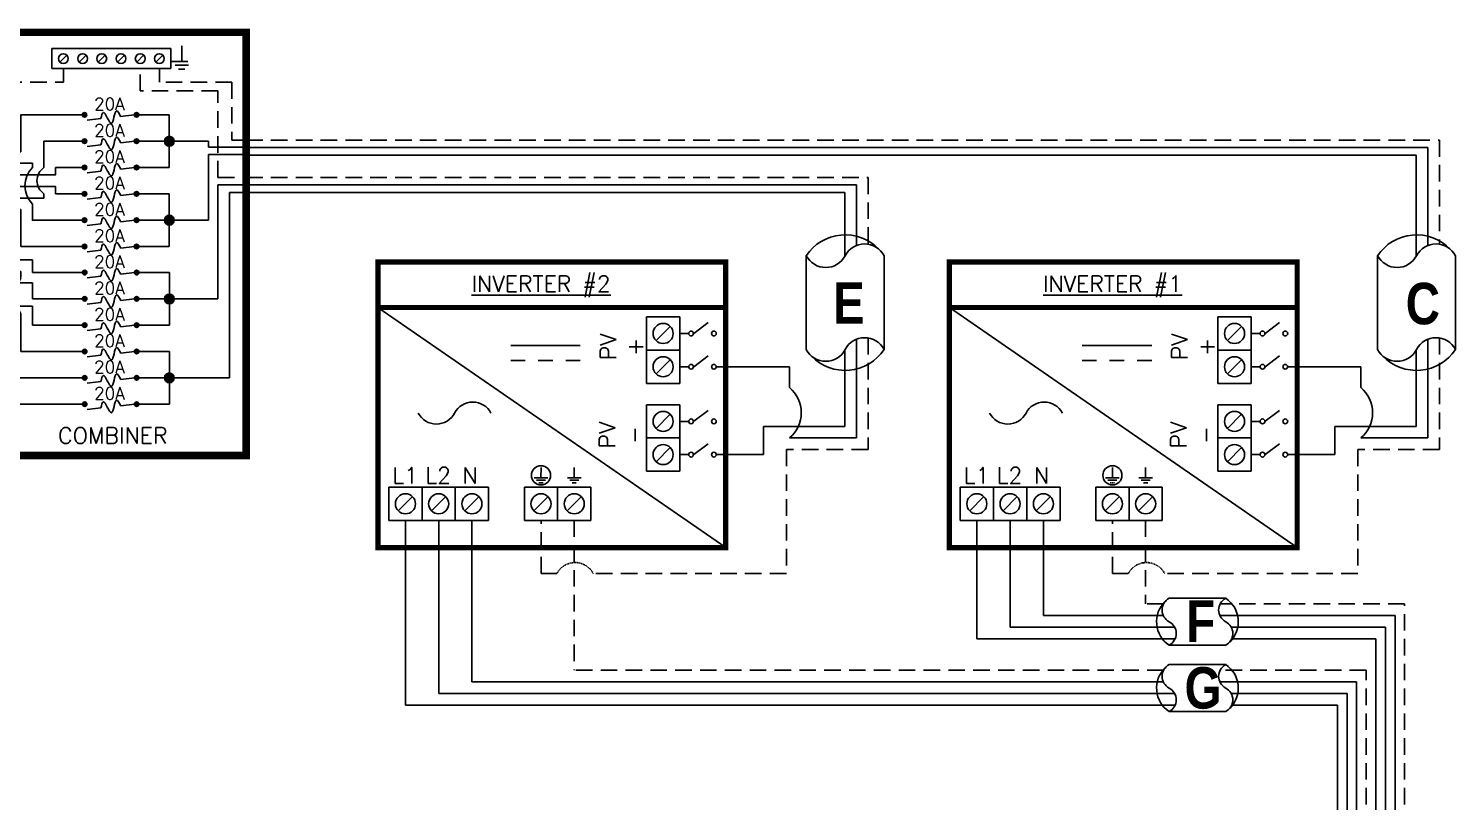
# Model space of a CAD drawing. Header units: feet. Extents: x 17803 to 18584, y 14556 to 15111.
# Drawn here: x 18260.7 to 18583.9, y 14925.9 to 15100.9 of the extents above; entities that cross this region are included whole.
import ezdxf

# ---------------------------------------------------------------- set-up
doc = ezdxf.new("R2010")
doc.units = ezdxf.units.FT
doc.header["$MEASUREMENT"] = 0
doc.linetypes.add('HIDDEN', pattern=[0.375, 0.25, -0.125])
doc.styles.add('ONE LINE TXT', font='techb___.ttf')
doc.styles.get("Standard").update_dxf_attribs({"font": 'simplex.shx'})

# ---------------------------------------------------------------- blocks, each defined once
blk = doc.blocks.new('6stringCombiner')
at = {"linetype": 'Continuous'}
h = blk.add_hatch(color=7, dxfattribs=at)
h.dxf.hatch_style = 1
edge = h.paths.add_edge_path()
edge.add_arc((20.51, 77.12), 0.513, 0, 360)
h = blk.add_hatch(color=7, dxfattribs=at)
h.dxf.hatch_style = 1
edge = h.paths.add_edge_path()
edge.add_arc((32.29, 77.12), 0.513, 0, 360)
h = blk.add_hatch(color=7, dxfattribs=at)
h.dxf.hatch_style = 1
edge = h.paths.add_edge_path()
edge.add_arc((20.51, 71.16), 0.513, 0, 360)
h = blk.add_hatch(color=7, dxfattribs=at)
h.dxf.hatch_style = 1
edge = h.paths.add_edge_path()
edge.add_arc((32.29, 71.16), 0.513, 0, 360)
h = blk.add_hatch(color=254, dxfattribs=at)
h.dxf.hatch_style = 1
edge = h.paths.add_edge_path()
edge.add_arc((39.7, 71.16), 1.11, 0, 360)
h = blk.add_hatch(color=7, dxfattribs=at)
h.dxf.hatch_style = 1
edge = h.paths.add_edge_path()
edge.add_arc((20.51, 65.2), 0.513, 0, 360)
h = blk.add_hatch(color=7, dxfattribs=at)
h.dxf.hatch_style = 1
edge = h.paths.add_edge_path()
edge.add_arc((32.29, 65.2), 0.513, 0, 360)
h = blk.add_hatch(color=253, dxfattribs=at)
h.dxf.hatch_style = 1
edge = h.paths.add_edge_path()
edge.add_arc((20.51, 59.24), 0.513, 0, 360)
h = blk.add_hatch(color=253, dxfattribs=at)
h.dxf.hatch_style = 1
edge = h.paths.add_edge_path()
edge.add_arc((32.29, 59.24), 0.513, 0, 360)
h = blk.add_hatch(color=253, dxfattribs=at)
h.dxf.hatch_style = 1
edge = h.paths.add_edge_path()
edge.add_arc((20.51, 53.28), 0.513, 0, 360)
h = blk.add_hatch(color=253, dxfattribs=at)
h.dxf.hatch_style = 1
edge = h.paths.add_edge_path()
edge.add_arc((32.29, 53.28), 0.513, 0, 360)
h = blk.add_hatch(color=254, dxfattribs=at)
h.dxf.hatch_style = 1
edge = h.paths.add_edge_path()
edge.add_arc((39.7, 53.28), 1.11, 0, 360)
h = blk.add_hatch(color=253, dxfattribs=at)
h.dxf.hatch_style = 1
edge = h.paths.add_edge_path()
edge.add_arc((20.51, 47.32), 0.513, 0, 360)
h = blk.add_hatch(color=253, dxfattribs=at)
h.dxf.hatch_style = 1
edge = h.paths.add_edge_path()
edge.add_arc((32.29, 47.32), 0.513, 0, 360)
h = blk.add_hatch(color=7, dxfattribs=at)
h.dxf.hatch_style = 1
edge = h.paths.add_edge_path()
edge.add_arc((20.53, 41.41), 0.513, 0, 360)
h = blk.add_hatch(color=7, dxfattribs=at)
h.dxf.hatch_style = 1
edge = h.paths.add_edge_path()
edge.add_arc((32.3, 41.41), 0.513, 0, 360)
h = blk.add_hatch(color=7, dxfattribs=at)
h.dxf.hatch_style = 1
edge = h.paths.add_edge_path()
edge.add_arc((20.53, 35.45), 0.513, 0, 360)
h = blk.add_hatch(color=7, dxfattribs=at)
h.dxf.hatch_style = 1
edge = h.paths.add_edge_path()
edge.add_arc((32.3, 35.45), 0.513, 0, 360)
h = blk.add_hatch(color=254, dxfattribs=at)
h.dxf.hatch_style = 1
edge = h.paths.add_edge_path()
edge.add_arc((39.71, 35.45), 1.11, 0, 360)
h = blk.add_hatch(color=7, dxfattribs=at)
h.dxf.hatch_style = 1
edge = h.paths.add_edge_path()
edge.add_arc((20.53, 29.49), 0.513, 0, 360)
h = blk.add_hatch(color=7, dxfattribs=at)
h.dxf.hatch_style = 1
edge = h.paths.add_edge_path()
edge.add_arc((32.3, 29.49), 0.513, 0, 360)
h = blk.add_hatch(color=253, dxfattribs=at)
h.dxf.hatch_style = 1
edge = h.paths.add_edge_path()
edge.add_arc((20.53, 23.53), 0.513, 0, 360)
h = blk.add_hatch(color=253, dxfattribs=at)
h.dxf.hatch_style = 1
edge = h.paths.add_edge_path()
edge.add_arc((32.3, 23.53), 0.513, 0, 360)
h = blk.add_hatch(color=253, dxfattribs=at)
h.dxf.hatch_style = 1
edge = h.paths.add_edge_path()
edge.add_arc((20.53, 17.57), 0.513, 0, 360)
h = blk.add_hatch(color=253, dxfattribs=at)
h.dxf.hatch_style = 1
edge = h.paths.add_edge_path()
edge.add_arc((32.3, 17.57), 0.513, 0, 360)
h = blk.add_hatch(color=254, dxfattribs=at)
h.dxf.hatch_style = 1
edge = h.paths.add_edge_path()
edge.add_arc((39.71, 17.57), 1.11, 0, 360)
h = blk.add_hatch(color=253, dxfattribs=at)
h.dxf.hatch_style = 1
edge = h.paths.add_edge_path()
edge.add_arc((20.53, 11.61), 0.513, 0, 360)
h = blk.add_hatch(color=253, dxfattribs=at)
h.dxf.hatch_style = 1
edge = h.paths.add_edge_path()
edge.add_arc((32.3, 11.61), 0.513, 0, 360)
at = {"color": 1, "linetype": 'Continuous'}
for p, q in [((13.11, 87.6), (13.11, 92.14)), ((13.11, 92.14), (40.06, 92.14)), ((40.06, 92.14), (40.06, 87.6)), ((40.06, 87.6), (13.11, 87.6)), ((21.09, 75.94), (24.21, 76.29)), ((28.68, 76.78), (31.78, 77.12)), ((28.69, 70.82), (31.79, 71.16)), ((21.1, 69.97), (24.22, 70.33)), ((28.69, 64.86), (31.79, 65.2)), ((21.1, 64.01), (24.22, 64.37)), ((21.1, 58.05), (24.22, 58.4)), ((28.69, 58.9), (31.79, 59.24)), ((21.1, 52.09), (24.22, 52.44)), ((28.69, 52.94), (31.79, 53.28)), ((21.1, 46.13), (24.22, 46.48)), ((28.69, 46.97), (31.79, 47.32)), ((21.1, 40.23), (24.22, 40.58)), ((28.69, 41.07), (31.79, 41.41)), ((21.1, 34.26), (24.22, 34.62)), ((28.69, 35.11), (31.79, 35.45)), ((28.69, 29.15), (31.79, 29.49)), ((21.1, 28.3), (24.22, 28.66)), ((21.1, 22.34), (24.22, 22.69)), ((28.69, 23.19), (31.79, 23.53)), ((21.1, 16.38), (24.22, 16.73)), ((28.69, 17.22), (31.79, 17.57)), ((21.1, 10.42), (24.22, 10.77)), ((28.69, 11.26), (31.79, 11.61))]:
    blk.add_line(p, q, dxfattribs=at)
at = {"color": 4, "linetype": 'Continuous'}
for p, q in [((16.49, 90.65), (14.92, 89.08)), ((20.84, 90.65), (19.27, 89.08)), ((25.19, 90.65), (23.62, 89.08)), ((29.54, 90.65), (27.97, 89.08)), ((33.89, 90.65), (32.32, 89.08)), ((38.25, 90.65), (36.67, 89.08))]:
    blk.add_line(p, q, dxfattribs=at)
at = {"color": 92, "linetype": 'HIDDEN', "ltscale": 15}
for p, q in [((15.71, 84.52), (15.71, 87.6)), ((33.11, 82.53), (33.11, 87.6)), ((37.46, 84.52), (37.46, 87.6)), ((2.56, 71.4), (2.56, 84.52)), ((2.56, 84.52), (15.71, 84.52)), ((53.89, 84.52), (37.46, 84.52)), ((53.89, 84.52), (53.89, 71.4)), ((50.72, 82.54), (33.11, 82.53)), ((50.72, 62.94), (50.72, 82.54)), ((0, 71.4), (2.56, 71.4)), ((53.89, 71.4), (57.11, 71.4)), ((50.72, 62.94), (57.11, 62.94))]:
    blk.add_line(p, q, dxfattribs=at)
at = {"color": 7, "linetype": 'Continuous'}
for p, q in [((48.55, 71.16), (39.7, 71.16)), ((48.55, 69.79), (48.55, 71.16)), ((0, 68.78), (3.44, 68.78)), ((48.55, 69.79), (57.11, 69.79)), ((0, 63.53), (3.43, 63.53)), ((0, 58.29), (3.44, 58.29)), ((8.71, 41.41), (13.92, 41.41)), ((11.3, 35.45), (13.92, 35.45)), ((50.72, 35.45), (39.71, 35.45))]:
    blk.add_line(p, q, dxfattribs=at)
at = {"color": 253, "linetype": 'Continuous'}
for p, q in [((48.55, 68.18), (48.55, 53.28)), ((48.55, 68.18), (57.11, 68.18)), ((0, 66.15), (3.44, 66.15)), ((0, 60.91), (3.44, 60.91)), ((53.31, 17.57), (53.31, 59.55)), ((53.31, 59.55), (57.11, 59.55)), ((0, 55.67), (3.44, 55.67)), ((6.06, 55.67), (6.06, 47.32)), ((48.55, 53.28), (39.7, 53.28)), ((6.06, 47.32), (13.92, 47.32)), ((0, 41.68), (6.06, 41.68)), ((6.06, 41.68), (6.06, 40.26)), ((0, 36.44), (4.34, 36.44)), ((4.34, 36.44), (4.34, 35.98)), ((0, 31.2), (2.65, 31.2)), ((2.65, 31.2), (2.65, 11.61)), ((4.34, 31.12), (4.34, 17.57)), ((6.06, 31.99), (6.06, 23.53)), ((6.06, 23.53), (13.93, 23.53)), ((4.34, 17.57), (8.68, 17.57)), ((8.68, 17.57), (13.92, 17.57)), ((53.31, 17.57), (40.82, 17.57)), ((2.65, 11.61), (6.06, 11.61)), ((6.06, 11.61), (13.92, 11.61))]:
    blk.add_line(p, q, dxfattribs=at)
for p, q in [((50.72, 35.45), (50.72, 61.25)), ((50.72, 61.25), (57.11, 61.25))]:
    blk.add_line(p, q)
at = {"color": 7}
for p, q in [((8.71, 44.3), (0, 44.3)), ((8.71, 41.41), (8.71, 44.3)), ((0, 39.06), (8.71, 39.06)), ((8.71, 39.06), (8.71, 35.45)), ((0, 33.82), (8.71, 33.82)), ((8.71, 35.45), (11.3, 35.45)), ((8.71, 33.82), (8.71, 29.49))]:
    blk.add_line(p, q, dxfattribs=at)
at = {"lineweight": 50, "const_width": 1.71}
blk.add_lwpolyline([(57.11, 0), (0, 0), (0, 95.81), (57.11, 95.81)], close=True, dxfattribs=at)
blk.add_lwpolyline([(57.11, 0), (0, 0), (0, 95.81), (57.11, 95.81)], close=True, dxfattribs=at)
at = {"color": 92, "linetype": 'HIDDEN', "ltscale": 15, "flags": 128}
for points in [[(42.53, 92.72), (42.53, 89.22)], [(40.18, 89.22), (44.87, 89.22)], [(44.05, 88.35), (41, 88.35)], [(43.24, 87.48), (41.81, 87.48)]]:
    blk.add_lwpolyline(points, dxfattribs=at)
at = {"color": 7, "linetype": 'Continuous', "flags": 128}
for points in [[(3.44, 68.78), (6.06, 68.78), (6.06, 77.12), (13.92, 77.12)], [(13.92, 77.12), (20.51, 77.12)], [(32.29, 77.12), (39.7, 77.12)], [(39.7, 77.12), (39.7, 65.2)], [(11.3, 65.2), (11.3, 71.16), (13.92, 71.16)], [(13.92, 71.16), (20.51, 71.16)], [(13.92, 71.16), (20.51, 71.16)], [(32.29, 71.16), (39.7, 71.16)], [(3.43, 63.53), (13.92, 63.53), (13.92, 65.2)], [(13.92, 65.2), (20.51, 65.2)], [(13.92, 65.2), (20.51, 65.2)], [(32.29, 65.2), (39.7, 65.2)], [(3.44, 58.29), (11.3, 58.29), (11.3, 59.24)], [(13.93, 41.41), (20.53, 41.41)], [(32.3, 41.41), (39.71, 41.41)], [(39.71, 41.41), (39.71, 29.49)], [(13.93, 35.45), (20.53, 35.45)], [(13.93, 35.45), (20.53, 35.45)], [(32.3, 35.45), (39.71, 35.45)], [(8.71, 29.49), (20.53, 29.49)], [(8.71, 29.49), (20.53, 29.49)], [(32.3, 29.49), (39.71, 29.49)]]:
    blk.add_lwpolyline(points, dxfattribs=at)
at = {"color": 253, "linetype": 'Continuous', "flags": 128}
for points in [[(3.44, 66.15), (8.68, 66.15), (8.68, 65.2)], [(3.44, 60.91), (13.92, 60.91), (13.92, 59.24)], [(13.92, 59.24), (20.51, 59.24)], [(13.92, 59.24), (20.51, 59.24)], [(32.29, 59.24), (39.7, 59.24)], [(39.7, 59.24), (39.7, 47.32)], [(6.06, 55.67), (3.44, 55.67)], [(8.68, 56.94), (8.68, 53.28), (13.92, 53.28)], [(13.92, 53.28), (20.51, 53.28)], [(13.92, 53.28), (20.51, 53.28)], [(32.29, 53.28), (39.7, 53.28)], [(13.92, 47.32), (20.51, 47.32)], [(32.29, 47.32), (39.7, 47.32)], [(13.93, 23.53), (20.53, 23.53)], [(13.93, 23.53), (20.53, 23.53)], [(32.3, 23.53), (39.71, 23.53)], [(39.71, 23.53), (39.71, 11.61)], [(13.93, 17.57), (20.53, 17.57)], [(13.93, 17.57), (20.53, 17.57)], [(32.3, 17.57), (39.71, 17.57)], [(13.93, 11.61), (20.53, 11.61)], [(32.3, 11.61), (39.71, 11.61)]]:
    blk.add_lwpolyline(points, dxfattribs=at)
at = {"color": 4, "linetype": 'Continuous'}
for centre in [(15.71, 89.87), (20.06, 89.87), (24.41, 89.87), (28.76, 89.87), (33.11, 89.87), (37.46, 89.87)]:
    blk.add_circle(centre, 1.11, dxfattribs=at)
at = {"color": 7, "linetype": 'Continuous'}
for centre, radius in [((20.51, 77.12), 0.513), ((32.29, 77.12), 0.513), ((20.51, 71.16), 0.513), ((32.29, 71.16), 0.513), ((39.7, 71.16), 1.11), ((39.7, 71.16), 1.11), ((20.51, 65.2), 0.513), ((32.29, 65.2), 0.513), ((39.7, 53.28), 1.11), ((39.7, 53.28), 1.11), ((20.53, 41.41), 0.513), ((32.3, 41.41), 0.513), ((20.53, 35.45), 0.513), ((32.3, 35.45), 0.513), ((39.71, 35.45), 1.11), ((39.71, 35.45), 1.11), ((20.53, 29.49), 0.513), ((32.3, 29.49), 0.513), ((39.71, 17.57), 1.11), ((39.71, 17.57), 1.11)]:
    blk.add_circle(centre, radius, dxfattribs=at)
at = {"color": 253, "linetype": 'Continuous'}
for centre in [(20.51, 59.24), (32.29, 59.24), (20.51, 53.28), (32.29, 53.28), (20.51, 47.32), (32.29, 47.32), (20.53, 23.53), (32.3, 23.53), (20.53, 17.57), (32.3, 17.57), (20.53, 11.61), (32.3, 11.61)]:
    blk.add_circle(centre, 0.513, dxfattribs=at)
for centre, radius, start, end in [((12.9, 61.07), 5.91, 135.6055, 224.3945), ((13.49, 36.12), 8.5, 150.9088, 209.0912), ((6.41, 33.55), 3.19, 130.4007, 229.5993)]:
    blk.add_arc(centre, radius, start, end, dxfattribs=at)
at = {"color": 7, "linetype": 'Continuous'}
blk.add_arc((13.34, 62.22), 3.61, 124.3567, 235.6433, dxfattribs=at)
at = {"color": 1, "linetype": 'Continuous'}
for points in [[(24.21, 76.29), (24.72, 77.69), (26.59, 75.2), (27.74, 78.03), (28.68, 76.78)], [(24.22, 70.33), (24.73, 71.73), (26.6, 69.23), (27.76, 72.07), (28.69, 70.82)], [(24.22, 64.37), (24.73, 65.77), (26.6, 63.27), (27.76, 66.1), (28.69, 64.86)], [(24.22, 58.4), (24.73, 59.81), (26.6, 57.31), (27.76, 60.14), (28.69, 58.9)], [(24.22, 52.44), (24.73, 53.85), (26.6, 51.35), (27.76, 54.18), (28.69, 52.94)], [(24.22, 46.48), (24.73, 47.88), (26.6, 45.39), (27.76, 48.22), (28.69, 46.97)], [(24.22, 40.58), (24.73, 41.98), (26.6, 39.49), (27.76, 42.32), (28.69, 41.07)], [(24.22, 34.62), (24.73, 36.02), (26.6, 33.52), (27.76, 36.36), (28.69, 35.11)], [(24.22, 28.66), (24.73, 30.06), (26.6, 27.56), (27.76, 30.39), (28.69, 29.15)], [(24.22, 22.69), (24.73, 24.1), (26.6, 21.6), (27.76, 24.43), (28.69, 23.19)], [(24.22, 16.73), (24.73, 18.13), (26.6, 15.64), (27.76, 18.47), (28.69, 17.22)], [(24.22, 10.77), (24.73, 12.17), (26.6, 9.68), (27.76, 12.51), (28.69, 11.26)]]:
    blk.add_spline(points, degree=3, dxfattribs=at)
for p in [(22.67, 78.19), (22.68, 72.23), (22.68, 66.27), (22.68, 60.31), (22.68, 54.35), (22.68, 48.39), (22.68, 42.48), (22.68, 36.52), (22.68, 30.56), (22.68, 24.6), (22.68, 18.64), (22.68, 12.68)]:
    blk.add_text('20A', height=2.778, dxfattribs=at).set_placement(p)
at = {"color": 1, "insert": (26.91, 4.5), "char_height": 3.658, "attachment_point": 5}
blk.add_mtext_dynamic_manual_height_columns('COMBINER', width=1.1897, gutter_width=7.17, heights=[0], dxfattribs=at)

msp = doc.modelspace()

# ---------------------------------------------------------------- linework, layer by layer
at = {"color": 92, "linetype": 'HIDDEN', "ltscale": 15}
for p, q in [((18309.97, 15075.61), (18580.27, 15075.61)), ((18580.27, 15075.61), (18580.27, 15052.05)), ((18309.97, 15067.15), (18450.84, 15067.15)), ((18450.84, 15067.15), (18450.84, 15052.05)), ((18450.84, 15030.8), (18450.84, 15005.55)), ((18580.27, 15030.8), (18580.27, 15005.55)), ((18450.84, 15005.55), (18432.33, 15005.55)), ((18432.33, 15005.55), (18432.33, 14977.47)), ((18580.27, 15005.55), (18561.76, 15005.55)), ((18561.76, 15005.55), (18561.76, 14977.47)), ((18376.76, 14977.47), (18376.76, 14989.51)), ((18384.29, 14989.51), (18384.29, 14955.58)), ((18506.19, 14977.47), (18506.19, 14989.51)), ((18513.72, 14989.51), (18513.72, 14970.6)), ((18376.76, 14977.47), (18380.36, 14977.47)), ((18432.33, 14977.47), (18388.6, 14977.47)), ((18506.19, 14977.47), (18509.79, 14977.47)), ((18561.76, 14977.47), (18518.03, 14977.47)), ((18517.78, 14970.6), (18513.72, 14970.6)), ((18572.38, 14970.6), (18530.59, 14970.6)), ((18572.38, 14857.67), (18572.38, 14970.6)), ((18517.78, 14955.58), (18384.29, 14955.58)), ((18563.68, 14955.58), (18530.59, 14955.58)), ((18563.68, 14857.67), (18563.68, 14955.58))]:
    msp.add_line(p, q, dxfattribs=at)
at = {"color": 7, "linetype": 'Continuous'}
for p, q in [((18309.97, 15073.92), (18577.65, 15073.92)), ((18577.65, 15073.92), (18577.65, 15051.75)), ((18309.97, 15065.46), (18448.22, 15065.46)), ((18448.22, 15065.46), (18448.22, 15051.75)), ((18436.84, 15049.44), (18436.84, 15028.2)), ((18454.47, 15028.2), (18454.47, 15049.44)), ((18566.27, 15049.44), (18566.27, 15028.2)), ((18583.9, 15028.2), (18583.9, 15049.44)), ((18418.61, 14983.34), (18339.83, 15037.71)), ((18548.04, 14983.34), (18469.26, 15037.71)), ((18448.22, 15030.51), (18448.22, 15008.18)), ((18577.65, 15030.51), (18577.65, 15008.18)), ((18385.65, 15029.1), (18369.89, 15029.1)), ((18515.09, 15029.1), (18499.32, 15029.1)), ((18373.18, 15025.69), (18369.89, 15025.69)), ((18379.42, 15025.69), (18376.12, 15025.69)), ((18385.65, 15025.69), (18382.36, 15025.69)), ((18433.05, 15024.3), (18416.46, 15024.3)), ((18433.05, 15019.57), (18433.05, 15024.3)), ((18502.61, 15025.69), (18499.32, 15025.69)), ((18508.85, 15025.69), (18505.56, 15025.69)), ((18515.09, 15025.69), (18511.79, 15025.69)), ((18562.48, 15024.3), (18545.89, 15024.3)), ((18562.48, 15019.57), (18562.48, 15024.3)), ((18448.22, 15008.18), (18433.05, 15008.18)), ((18577.65, 15008.18), (18562.48, 15008.18)), ((18346.05, 14989.51), (18346.05, 14947.69)), ((18475.48, 14989.51), (18475.48, 14962.71)), ((18531.86, 14971.87), (18519.04, 14971.87)), ((18475.48, 14962.71), (18520.41, 14962.71)), ((18533.22, 14962.71), (18565.86, 14962.71)), ((18565.86, 14962.71), (18565.86, 14857.67)), ((18519.04, 14961.24), (18531.86, 14961.24)), ((18531.86, 14956.84), (18519.04, 14956.84)), ((18346.05, 14947.69), (18520.41, 14947.69)), ((18519.04, 14946.21), (18531.86, 14946.21)), ((18533.22, 14947.69), (18557.15, 14947.69)), ((18557.15, 14947.69), (18557.15, 14857.67))]:
    msp.add_line(p, q, dxfattribs=at)
at = {"color": 253, "linetype": 'Continuous'}
for p, q in [((18309.97, 15072.23), (18575.03, 15072.23)), ((18575.03, 15072.23), (18575.03, 15049.34)), ((18309.97, 15063.77), (18445.6, 15063.77)), ((18445.6, 15063.77), (18445.6, 15049.34)), ((18445.6, 15028.1), (18445.6, 15010.8)), ((18575.03, 15028.1), (18575.03, 15010.8)), ((18445.6, 15010.8), (18427.14, 15010.8)), ((18427.14, 15010.8), (18427.14, 15004.4)), ((18575.03, 15010.8), (18556.57, 15010.8)), ((18556.57, 15010.8), (18556.57, 15004.4)), ((18427.14, 15004.4), (18416.46, 15004.4)), ((18556.57, 15004.4), (18545.89, 15004.4)), ((18361.12, 14989.51), (18361.12, 14952.95)), ((18490.55, 14989.51), (18490.55, 14967.97)), ((18490.55, 14967.97), (18517.7, 14967.97)), ((18530.52, 14967.97), (18570.21, 14967.97)), ((18570.21, 14857.67), (18570.21, 14967.97)), ((18361.12, 14952.95), (18517.7, 14952.95)), ((18530.52, 14952.95), (18561.51, 14952.95)), ((18561.51, 14952.95), (18561.51, 14857.67))]:
    msp.add_line(p, q, dxfattribs=at)
at = {"color": 1, "linetype": 'Continuous'}
for p, q in [((18400.65, 15020.53), (18400.65, 15035.6)), ((18400.65, 15035.6), (18408.18, 15035.6)), ((18400.65, 15020.53), (18400.65, 15035.6)), ((18408.18, 15035.6), (18408.18, 15020.53)), ((18408.18, 15035.6), (18408.18, 15028.06)), ((18414.61, 15034.29), (18411.35, 15031.85)), ((18530.08, 15020.53), (18530.08, 15035.6)), ((18530.08, 15035.6), (18537.61, 15035.6)), ((18530.08, 15020.53), (18530.08, 15035.6)), ((18537.61, 15035.6), (18537.61, 15020.53)), ((18537.61, 15035.6), (18537.61, 15028.06)), ((18544.04, 15034.29), (18540.78, 15031.85)), ((18408.18, 15031.83), (18410.22, 15031.83)), ((18537.61, 15031.83), (18539.65, 15031.83)), ((18408.18, 15028.06), (18400.65, 15028.06)), ((18414.61, 15026.76), (18411.35, 15024.31)), ((18537.61, 15028.06), (18530.08, 15028.06)), ((18544.04, 15026.76), (18540.78, 15024.31)), ((18408.18, 15024.3), (18410.22, 15024.3)), ((18537.61, 15024.3), (18539.65, 15024.3)), ((18408.18, 15020.53), (18400.65, 15020.53)), ((18537.61, 15020.53), (18530.08, 15020.53)), ((18400.65, 15000.63), (18400.65, 15015.7)), ((18400.65, 15015.7), (18408.18, 15015.7)), ((18408.18, 15015.7), (18408.18, 15008.17)), ((18414.61, 15014.4), (18411.35, 15011.95)), ((18530.08, 15000.63), (18530.08, 15015.7)), ((18530.08, 15015.7), (18537.61, 15015.7)), ((18537.61, 15015.7), (18537.61, 15008.17)), ((18544.04, 15014.4), (18540.78, 15011.95)), ((18408.18, 15011.93), (18410.22, 15011.93)), ((18537.61, 15011.93), (18539.65, 15011.93)), ((18408.18, 15008.17), (18400.65, 15008.17)), ((18408.18, 15008.17), (18408.18, 15000.63)), ((18537.61, 15008.17), (18530.08, 15008.17)), ((18537.61, 15008.17), (18537.61, 15000.63)), ((18408.18, 15004.4), (18410.22, 15004.4)), ((18414.61, 15006.86), (18411.35, 15004.42)), ((18537.61, 15004.4), (18539.65, 15004.4)), ((18544.04, 15006.86), (18540.78, 15004.42)), ((18408.18, 15000.63), (18400.65, 15000.63)), ((18537.61, 15000.63), (18530.08, 15000.63)), ((18342.28, 14997.04), (18357.35, 14997.04)), ((18342.28, 14989.51), (18342.28, 14997.04)), ((18342.28, 14997.04), (18349.82, 14997.04)), ((18349.82, 14997.04), (18349.82, 14989.51)), ((18357.35, 14997.04), (18357.35, 14989.51)), ((18357.35, 14997.04), (18364.89, 14997.04)), ((18364.89, 14997.04), (18364.89, 14989.51)), ((18372.99, 14997.04), (18388.06, 14997.04)), ((18372.99, 14989.51), (18372.99, 14997.04)), ((18372.99, 14997.04), (18380.52, 14997.04)), ((18380.52, 14997.04), (18380.52, 14989.51)), ((18388.06, 14997.04), (18388.06, 14989.51)), ((18471.71, 14997.04), (18486.78, 14997.04)), ((18471.71, 14989.51), (18471.71, 14997.04)), ((18471.71, 14997.04), (18479.25, 14997.04)), ((18479.25, 14997.04), (18479.25, 14989.51)), ((18486.78, 14997.04), (18486.78, 14989.51)), ((18486.78, 14997.04), (18494.32, 14997.04)), ((18494.32, 14997.04), (18494.32, 14989.51)), ((18502.42, 14997.04), (18517.49, 14997.04)), ((18502.42, 14989.51), (18502.42, 14997.04)), ((18502.42, 14997.04), (18509.95, 14997.04)), ((18509.95, 14997.04), (18509.95, 14989.51)), ((18517.49, 14997.04), (18517.49, 14989.51)), ((18357.35, 14989.51), (18342.28, 14989.51)), ((18357.35, 14989.51), (18364.89, 14989.51)), ((18388.06, 14989.51), (18372.99, 14989.51)), ((18486.78, 14989.51), (18471.71, 14989.51)), ((18486.78, 14989.51), (18494.32, 14989.51)), ((18517.49, 14989.51), (18502.42, 14989.51))]:
    msp.add_line(p, q, dxfattribs=at)
at = {"color": 4, "linetype": 'Continuous'}
for p, q in [((18406.02, 15033.44), (18402.81, 15030.22)), ((18535.45, 15033.44), (18532.24, 15030.22)), ((18406.02, 15025.9), (18402.81, 15022.69)), ((18535.45, 15025.9), (18532.24, 15022.69)), ((18406.02, 15013.54), (18402.81, 15010.33)), ((18535.45, 15013.54), (18532.24, 15010.33)), ((18406.02, 15006.01), (18402.81, 15002.79)), ((18535.45, 15006.01), (18532.24, 15002.79)), ((18347.66, 14994.88), (18344.44, 14991.67)), ((18355.19, 14994.88), (18351.98, 14991.67)), ((18362.72, 14994.88), (18359.51, 14991.67)), ((18378.36, 14994.88), (18375.15, 14991.67)), ((18385.9, 14994.88), (18382.68, 14991.67)), ((18477.09, 14994.88), (18473.87, 14991.67)), ((18484.62, 14994.88), (18481.41, 14991.67)), ((18492.16, 14994.88), (18488.94, 14991.67)), ((18507.79, 14994.88), (18504.58, 14991.67)), ((18515.33, 14994.88), (18512.11, 14991.67))]:
    msp.add_line(p, q, dxfattribs=at)
at = {"color": 10, "linetype": 'Continuous'}
for p, q in [((18353.58, 14989.51), (18353.58, 14950.32)), ((18483.01, 14989.51), (18483.01, 14965.34)), ((18483.01, 14965.34), (18520.28, 14965.34)), ((18533.09, 14965.34), (18568.03, 14965.34)), ((18568.03, 14965.34), (18568.03, 14857.67)), ((18353.58, 14950.32), (18520.28, 14950.32)), ((18533.09, 14950.32), (18559.33, 14950.32)), ((18559.33, 14950.32), (18559.33, 14857.67))]:
    msp.add_line(p, q, dxfattribs=at)
at = {"lineweight": 50, "const_width": 1.19}
for points in [[(18339.83, 14983.34), (18339.83, 15048), (18418.61, 15048), (18418.61, 14983.34)], [(18339.83, 15037.71), (18339.83, 15048), (18418.61, 15048), (18418.61, 15037.71)], [(18469.26, 14983.34), (18469.26, 15048), (18548.04, 15048), (18548.04, 14983.34)], [(18469.26, 15037.71), (18469.26, 15048), (18548.04, 15048), (18548.04, 15037.71)]]:
    msp.add_lwpolyline(points, close=True, dxfattribs=at)
at = {"color": 92, "linetype": 'Continuous', "flags": 128}
for points in [[(18376.76, 15001.45), (18376.75, 14999.15)], [(18384.29, 15001.45), (18384.29, 14999.15)], [(18506.19, 15001.45), (18506.19, 14999.15)], [(18513.72, 15001.45), (18513.72, 14999.15)], [(18375.22, 14999.15), (18378.29, 14999.15)], [(18377.76, 14998.58), (18375.75, 14998.58)], [(18377.23, 14998.01), (18376.28, 14998.01)], [(18382.75, 14999.15), (18385.82, 14999.15)], [(18385.29, 14998.58), (18383.28, 14998.58)], [(18384.76, 14998.01), (18383.82, 14998.01)], [(18504.65, 14999.15), (18507.72, 14999.15)], [(18507.19, 14998.58), (18505.18, 14998.58)], [(18512.18, 14999.15), (18515.26, 14999.15)], [(18514.72, 14998.58), (18512.72, 14998.58)]]:
    msp.add_lwpolyline(points, dxfattribs=at)
at = {"color": 92, "linetype": 'HIDDEN', "flags": 128}
for points in [[(18506.66, 14998.01), (18505.71, 14998.01)], [(18514.19, 14998.01), (18513.25, 14998.01)]]:
    msp.add_lwpolyline(points, dxfattribs=at)
at = {"color": 4, "linetype": 'Continuous'}
for centre in [(18404.42, 15031.83), (18533.85, 15031.83), (18404.42, 15024.3), (18533.85, 15024.3), (18404.42, 15011.93), (18533.85, 15011.93), (18404.42, 15004.4), (18533.85, 15004.4), (18346.05, 14993.27), (18353.58, 14993.27), (18361.12, 14993.27), (18376.76, 14993.27), (18384.29, 14993.27), (18475.48, 14993.27), (18483.01, 14993.27), (18490.55, 14993.27), (18506.19, 14993.27), (18513.72, 14993.27)]:
    msp.add_circle(centre, 2.27, dxfattribs=at)
at = {"color": 1, "linetype": 'Continuous'}
for centre in [(18410.76, 15031.83), (18415.92, 15031.83), (18540.19, 15031.83), (18545.35, 15031.83), (18410.76, 15024.3), (18415.92, 15024.3), (18540.19, 15024.3), (18545.35, 15024.3), (18410.76, 15011.93), (18415.92, 15011.93), (18540.19, 15011.93), (18545.35, 15011.93), (18410.76, 15004.4), (18415.92, 15004.4), (18540.19, 15004.4), (18545.35, 15004.4)]:
    msp.add_circle(centre, 0.541, dxfattribs=at)
at = {"color": 92, "linetype": 'Continuous'}
for centre in [(18376.76, 14999.71), (18506.19, 14999.71)]:
    msp.add_circle(centre, 2.17, dxfattribs=at)
at = {"color": 7, "linetype": 'Continuous'}
for centre, radius, start, end in [((18445.65, 15043.59), 10.58, 43.9732, 146.4265), ((18575.08, 15043.59), 10.58, 43.9732, 146.4265), ((18445.65, 15034.05), 10.58, 223.9732, 326.4265), ((18575.08, 15034.05), 10.58, 223.9732, 326.4265), ((18528.33, 14966.55), 6.38, 313.9732, 56.4265), ((18522.57, 14966.55), 6.38, 133.9732, 236.4265), ((18522.57, 14951.53), 6.38, 133.9732, 236.4265), ((18528.33, 14951.53), 6.38, 313.9732, 56.4265)]:
    msp.add_arc(centre, radius, start, end, dxfattribs=at)
at = {"linetype": 'Continuous'}
for centre, radius, start, end in [((18441.25, 15051.75), 4.98, 207.6639, 332.3361), ((18450.06, 15047.13), 4.98, 27.6639, 152.3361), ((18570.68, 15051.75), 4.98, 207.6639, 332.3361), ((18579.49, 15047.13), 4.98, 27.6639, 152.3361), ((18450.06, 15025.89), 4.98, 27.6639, 152.3361), ((18579.49, 15025.89), 4.98, 27.6639, 152.3361), ((18441.25, 15030.51), 4.98, 207.6639, 332.3361), ((18570.68, 15030.51), 4.98, 207.6639, 332.3361), ((18428.28, 15013.87), 7.43, 309.9338, 50.0662), ((18557.71, 15013.87), 7.43, 309.9338, 50.0662), ((18353.07, 15015.97), 4.65, 207.6639, 332.3361), ((18361.31, 15011.65), 4.65, 27.6639, 152.3361), ((18482.5, 15015.97), 4.65, 207.6639, 332.3361), ((18490.74, 15011.65), 4.65, 27.6639, 152.3361), ((18520.44, 14969.21), 3, 117.6639, 242.3361), ((18533.25, 14969.21), 3, 117.6639, 242.3361), ((18517.65, 14963.9), 3, 297.6639, 62.3361), ((18530.46, 14963.9), 3, 297.6639, 62.3361), ((18520.44, 14954.19), 3, 117.6639, 242.3361), ((18533.25, 14954.19), 3, 117.6639, 242.3361), ((18517.65, 14948.87), 3, 297.6639, 62.3361), ((18530.46, 14948.87), 3, 297.6639, 62.3361)]:
    msp.add_arc(centre, radius, start, end, dxfattribs=at)
at = {"color": 92, "linetype": 'HIDDEN', "ltscale": 0.3}
for centre in [(18384.48, 14975.31), (18513.91, 14975.31)]:
    msp.add_arc(centre, 4.65, 27.6639, 152.3361, dxfattribs=at)

# ---------------------------------------------------------------- block references
at = {"color": 7}
msp.add_blockref('6stringCombiner', (18252.86, 15004.21), dxfattribs=at)

# ---------------------------------------------------------------- texts
at = {"color": 1, "linetype": 'Continuous'}
for s, p in [('%%UINVERTER #2', (18361.04, 15041.26)), ('%%UINVERTER #1', (18490.47, 15041.26))]:
    msp.add_text(s, height=3.6576, dxfattribs=at).set_placement(p)
at = {"color": 1, "linetype": 'Continuous', "char_height": 9.3833, "attachment_point": 1, "style": 'ONE LINE TXT'}
for s, insert in [('{\\W1;\\C256;E}', (18442.91, 15043.41)), ('{\\W1;\\C256;C}', (18572.63, 15043.3)), ('{\\W1;\\C256;F}', (18522.91, 14971.38)), ('{\\W1;\\C256;G}', (18522.53, 14956.27))]:
    msp.add_mtext_dynamic_manual_height_columns(s, width=0.1385, gutter_width=2.13, heights=[0], dxfattribs=dict(at, insert=insert))
at = {"color": 1, "char_height": 3.658, "attachment_point": 5, "rotation": 90}
for s, width, insert in [('PV +', 2.8378, (18395, 15028.81)), ('PV +', 2.8378, (18524.44, 15028.81)), ('PV -', 2.8013, (18394.78, 15008.84)), ('PV -', 2.8013, (18524.21, 15008.84))]:
    msp.add_mtext_dynamic_manual_height_columns(s, width=width, gutter_width=0.75, heights=[0], dxfattribs=dict(at, insert=insert))
at = {"color": 1, "attachment_point": 5}
for s, insert, char_height in [('L1', (18345.99, 14999.68), 3.658), ('L2', (18353.46, 14999.71), 3.658), ('N', (18360.71, 14999.66), 3.66), ('L1', (18475.42, 14999.68), 3.658), ('L2', (18482.89, 14999.71), 3.658), ('N', (18490.14, 14999.66), 3.66)]:
    msp.add_mtext_dynamic_manual_height_columns(s, width=0.1481, gutter_width=0.75, heights=[0], dxfattribs=dict(at, insert=insert, char_height=char_height))

doc.saveas('drawing.dxf')
